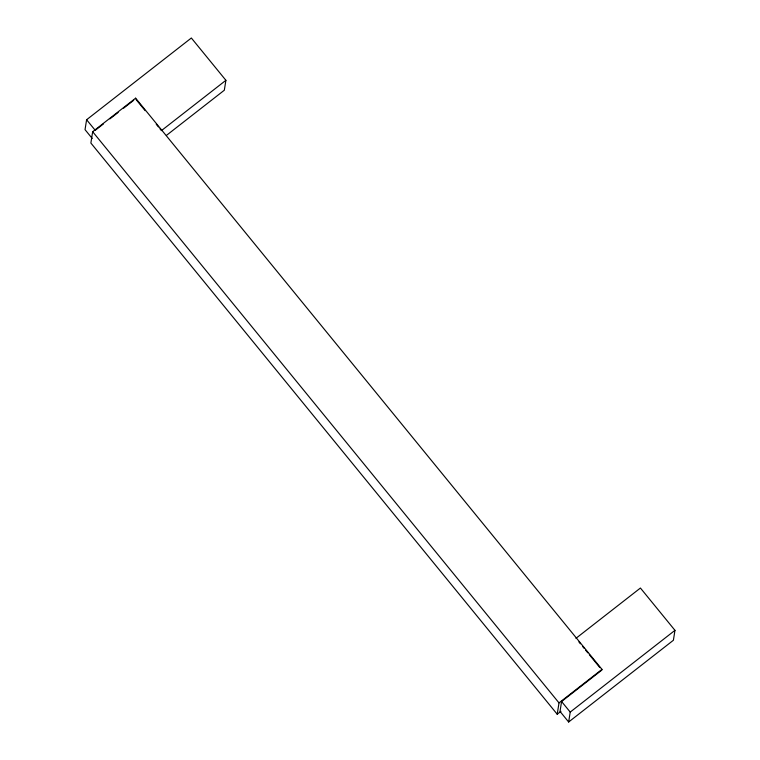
<?xml version="1.0" encoding="UTF-8"?>
<svg xmlns="http://www.w3.org/2000/svg" width="760" height="760" viewBox="0 0 760 760"><rect width="100%" height="100%" fill="white"/><g stroke="black" fill="none" stroke-linecap="round" stroke-linejoin="round"><path stroke-width="1.14" d="M166.402 135.423L224.323 90.221L225.9 80.313L191.349 38L86.602 119.747L85.034 129.656L92.236 138.472M575.957 638.333L640.423 588.031L674.966 630.344L673.398 640.253L568.651 722L560.015 711.426L561.583 701.508L601.872 670.073L601.977 669.361L135.641 98.173L92.663 131.718L90.877 143.041L557.213 714.229L560.947 711.312M135.527 98.885L135.641 98.173M557.213 714.229L559.008 702.895L601.977 669.361M568.651 722L570.218 712.091L674.966 630.344M103.484 123.889L95.237 130.321L86.602 119.747M109.886 118.892L118.132 112.461M123.623 108.177L133.693 100.311M225.9 80.313L161.434 130.615L159.952 128.801M136.268 99.788L145.15 110.665M156.256 124.269L158.479 126.986M578.92 641.962L580.403 643.777M582.625 646.494L584.107 648.308M585.58 650.123L587.803 652.84M589.285 654.654L599.649 667.346M561.583 701.508L570.218 712.091M92.663 131.718L559.008 702.895"/></g></svg>
